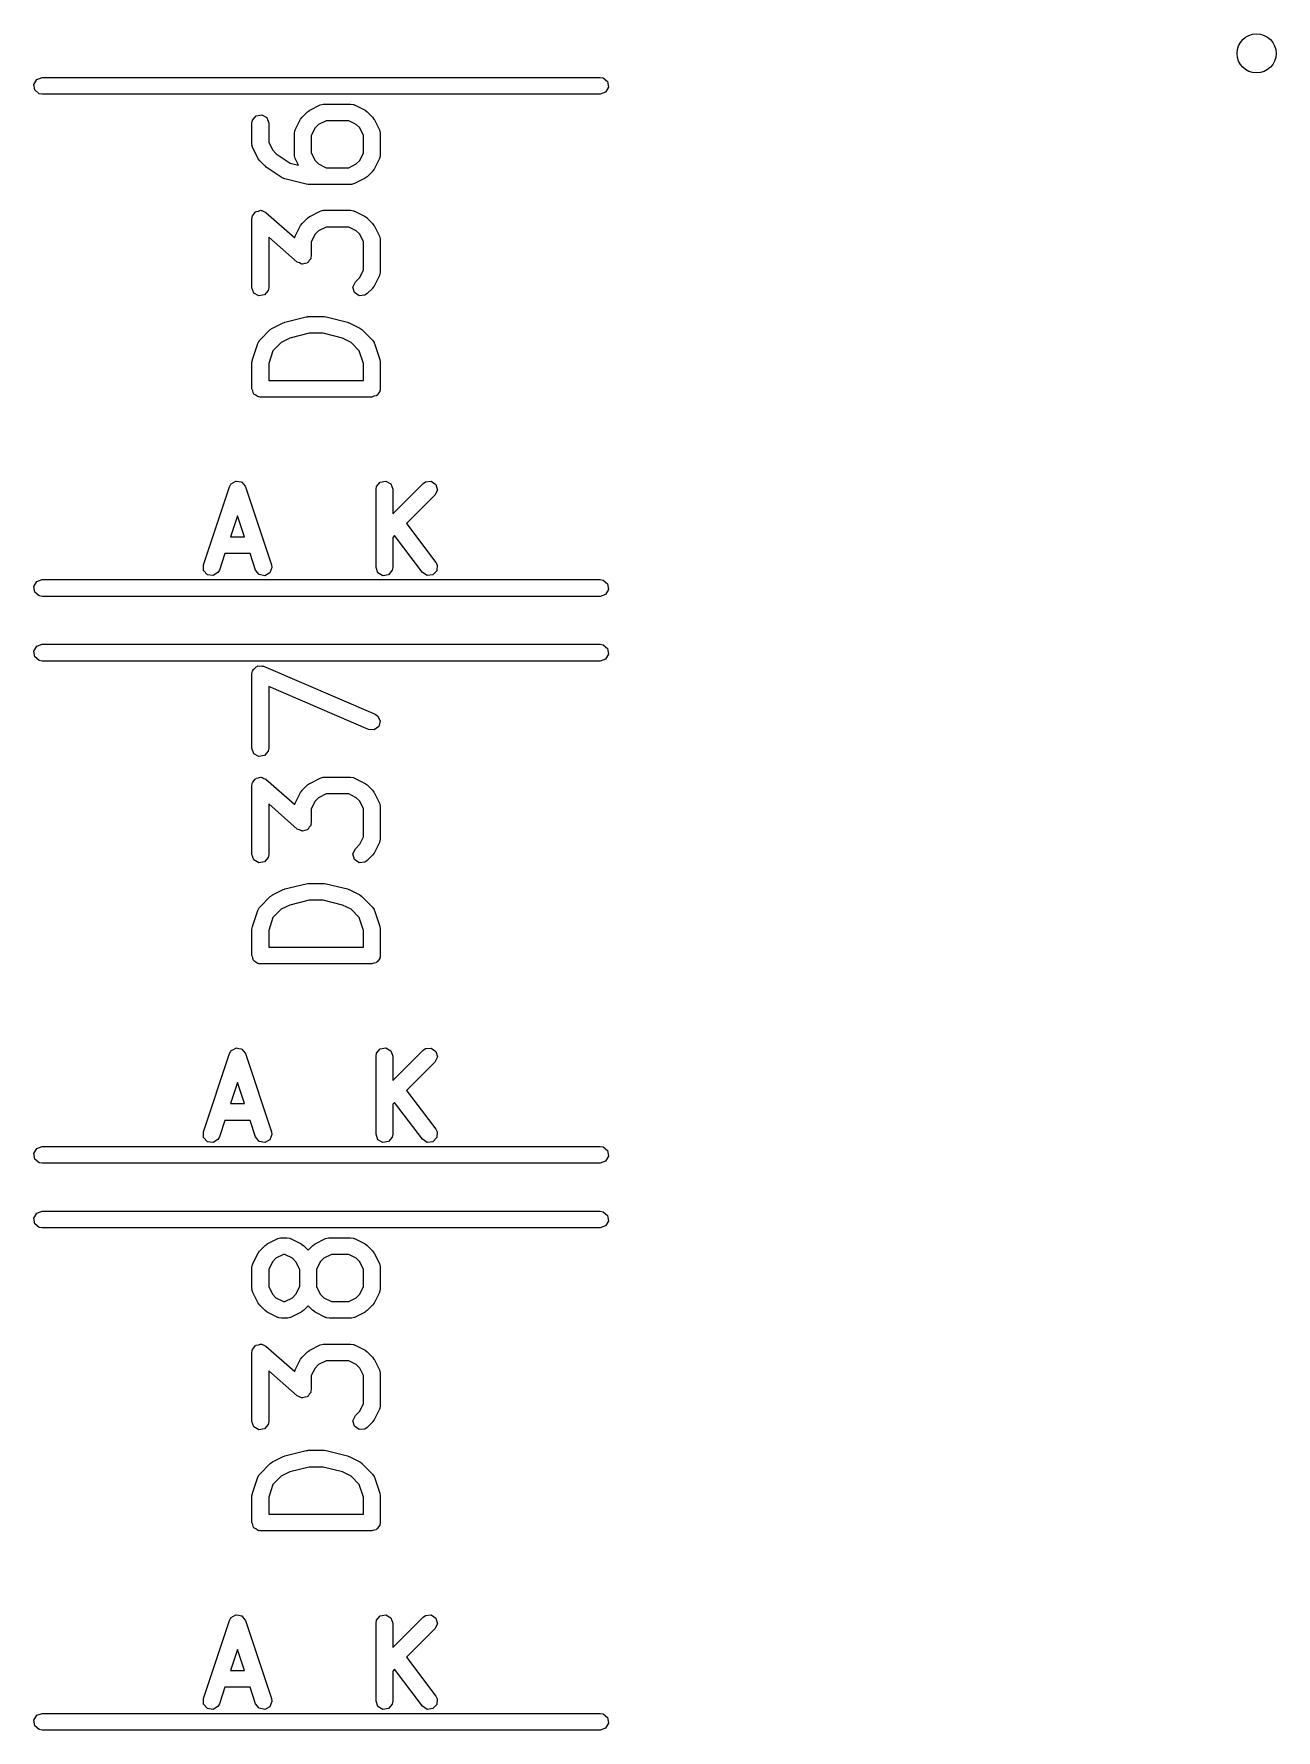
# Model space of a CAD drawing. Extents: x 1.63 to 4.61, y -2.61 to -1.39.
# Drawn here: x 4.169 to 4.607, y -1.992 to -1.393 of the extents above; entities that cross this region are included whole.
import ezdxf

# ---------------------------------------------------------------- set-up
doc = ezdxf.new("R2010")
doc.units = 0
doc.header["$MEASUREMENT"] = 0
doc.layers.add('BLACK', color=7, linetype='CONTINUOUS')

msp = doc.modelspace()

# ---------------------------------------------------------------- linework, layer by layer
at = {"layer": 'BLACK', "linetype": 'CONTINUOUS'}
for p, q in [((4.16867, -1.4109), (4.16968, -1.40916)), ((4.16902, -1.41289), (4.16867, -1.4109)), ((4.16968, -1.40916), (4.17157, -1.40846)), ((4.17157, -1.40846), (4.18142, -1.40846)), ((4.18142, -1.40846), (4.35858, -1.40846)), ((4.35858, -1.40846), (4.36843, -1.40846)), ((4.36843, -1.40846), (4.36944, -1.40864)), ((4.36944, -1.40864), (4.37098, -1.40994)), ((4.37133, -1.41193), (4.37032, -1.41368)), ((4.37098, -1.40994), (4.37133, -1.41193)), ((4.17056, -1.41419), (4.16902, -1.41289)), ((4.17157, -1.41437), (4.17056, -1.41419)), ((4.18142, -1.41437), (4.17157, -1.41437)), ((4.35858, -1.41437), (4.18142, -1.41437)), ((4.26596, -1.42002), (4.26971, -1.41815)), ((4.26971, -1.41815), (4.2707, -1.41786)), ((4.2707, -1.41786), (4.27087, -1.4179)), ((4.27087, -1.4179), (4.27103, -1.41784)), ((4.27103, -1.41784), (4.28041, -1.41784)), ((4.28041, -1.41784), (4.28142, -1.41802)), ((4.28142, -1.41802), (4.28155, -1.41813)), ((4.28155, -1.41813), (4.28173, -1.41815)), ((4.28173, -1.41815), (4.28548, -1.42002)), ((4.36843, -1.41437), (4.35858, -1.41437)), ((4.37032, -1.41368), (4.36843, -1.41437)), ((4.24558, -1.42454), (4.24576, -1.42353)), ((4.24576, -1.42353), (4.24706, -1.42198)), ((4.24706, -1.42198), (4.24905, -1.42163)), ((4.24905, -1.42163), (4.2508, -1.42264)), ((4.2508, -1.42264), (4.25149, -1.42454)), ((4.26089, -1.42697), (4.26277, -1.42322)), ((4.26277, -1.42322), (4.26329, -1.42251)), ((4.26329, -1.42251), (4.26332, -1.42245)), ((4.26332, -1.42245), (4.2652, -1.42058)), ((4.2652, -1.42058), (4.26592, -1.42007)), ((4.26592, -1.42007), (4.26596, -1.42002)), ((4.27173, -1.42374), (4.26903, -1.42509)), ((4.27971, -1.42374), (4.27173, -1.42374)), ((4.28241, -1.42509), (4.27971, -1.42374)), ((4.28548, -1.42002), (4.28619, -1.42055)), ((4.28619, -1.42055), (4.28624, -1.42058)), ((4.28624, -1.42058), (4.28812, -1.42245)), ((4.28812, -1.42245), (4.28863, -1.42318)), ((4.28863, -1.42318), (4.28867, -1.42322)), ((4.28867, -1.42322), (4.29055, -1.42697)), ((4.24558, -1.43204), (4.24558, -1.42454)), ((4.25149, -1.42454), (4.25149, -1.43134)), ((4.26058, -1.42829), (4.26076, -1.42728)), ((4.26058, -1.43579), (4.26058, -1.42829)), ((4.26076, -1.42728), (4.26087, -1.42714)), ((4.26087, -1.42714), (4.26089, -1.42697)), ((4.26784, -1.42629), (4.26649, -1.42899)), ((4.26649, -1.42899), (4.26649, -1.43509)), ((4.26903, -1.42509), (4.26784, -1.42629)), ((4.2836, -1.42629), (4.28241, -1.42509)), ((4.28495, -1.42899), (4.2836, -1.42629)), ((4.28495, -1.43509), (4.28495, -1.42899)), ((4.29055, -1.42697), (4.29084, -1.42795)), ((4.29084, -1.42795), (4.2908, -1.42812)), ((4.2908, -1.42812), (4.29086, -1.42829)), ((4.29086, -1.42829), (4.29086, -1.43579)), ((4.24564, -1.43221), (4.24558, -1.43204)), ((4.2456, -1.43238), (4.24564, -1.43221)), ((4.2459, -1.43336), (4.2456, -1.43238)), ((4.24777, -1.43711), (4.2459, -1.43336)), ((4.25149, -1.43134), (4.25284, -1.43404)), ((4.25284, -1.43404), (4.25417, -1.43537)), ((4.25417, -1.43537), (4.25912, -1.43867)), ((4.26064, -1.43596), (4.26058, -1.43579)), ((4.2606, -1.43613), (4.26064, -1.43596)), ((4.26089, -1.43711), (4.2606, -1.43613)), ((4.26649, -1.43509), (4.26784, -1.43779)), ((4.2836, -1.43779), (4.28495, -1.43509)), ((4.29086, -1.43579), (4.29068, -1.4368)), ((4.24782, -1.43715), (4.24777, -1.43711)), ((4.24832, -1.43788), (4.24782, -1.43715)), ((4.2502, -1.43975), (4.24832, -1.43788)), ((4.25032, -1.43981), (4.2502, -1.43975)), ((4.25065, -1.44012), (4.25032, -1.43981)), ((4.25627, -1.44387), (4.25065, -1.44012)), ((4.25912, -1.43867), (4.26204, -1.4394)), ((4.26204, -1.4394), (4.26089, -1.43711)), ((4.26784, -1.43779), (4.26903, -1.43899)), ((4.26903, -1.43899), (4.27173, -1.44034)), ((4.27173, -1.44034), (4.27971, -1.44034)), ((4.27971, -1.44034), (4.28241, -1.43899)), ((4.28241, -1.43899), (4.2836, -1.43779)), ((4.28812, -1.44163), (4.28624, -1.4435)), ((4.28815, -1.44157), (4.28812, -1.44163)), ((4.28867, -1.44086), (4.28815, -1.44157)), ((4.29055, -1.43711), (4.28867, -1.44086)), ((4.29057, -1.43693), (4.29055, -1.43711)), ((4.29068, -1.4368), (4.29057, -1.43693)), ((4.25629, -1.44387), (4.25627, -1.44387)), ((4.25719, -1.44428), (4.25629, -1.44387)), ((4.26469, -1.44615), (4.25719, -1.44428)), ((4.26483, -1.44614), (4.26469, -1.44615)), ((4.26541, -1.44624), (4.26483, -1.44614)), ((4.28041, -1.44624), (4.26541, -1.44624)), ((4.28057, -1.44618), (4.28041, -1.44624)), ((4.28074, -1.44622), (4.28057, -1.44618)), ((4.28173, -1.44593), (4.28074, -1.44622)), ((4.28548, -1.44405), (4.28173, -1.44593)), ((4.28552, -1.44401), (4.28548, -1.44405)), ((4.28624, -1.4435), (4.28552, -1.44401)), ((4.24558, -1.45829), (4.24566, -1.45785)), ((4.24558, -1.48266), (4.24558, -1.45829)), ((4.24564, -1.45771), (4.2457, -1.45761)), ((4.24566, -1.45785), (4.24564, -1.45771)), ((4.2457, -1.45761), (4.24576, -1.45728)), ((4.24576, -1.45728), (4.24627, -1.45667)), ((4.24627, -1.45667), (4.24669, -1.45599)), ((4.24669, -1.45599), (4.24691, -1.45591)), ((4.24691, -1.45591), (4.24706, -1.45573)), ((4.24706, -1.45573), (4.24784, -1.45559)), ((4.24784, -1.45559), (4.2486, -1.45533)), ((4.2486, -1.45533), (4.24882, -1.45542)), ((4.24882, -1.45542), (4.24905, -1.45538)), ((4.24905, -1.45538), (4.24974, -1.45578)), ((4.24974, -1.45578), (4.25048, -1.45606)), ((4.25048, -1.45606), (4.26072, -1.46502)), ((4.26277, -1.46072), (4.26329, -1.46001)), ((4.26329, -1.46001), (4.26332, -1.45995)), ((4.26332, -1.45995), (4.2652, -1.45807)), ((4.2652, -1.45807), (4.26592, -1.45757)), ((4.26592, -1.45757), (4.26596, -1.45752)), ((4.26596, -1.45752), (4.26971, -1.45565)), ((4.26971, -1.45565), (4.2707, -1.45535)), ((4.2707, -1.45535), (4.27087, -1.45539)), ((4.27087, -1.45539), (4.27103, -1.45533)), ((4.27103, -1.45533), (4.28041, -1.45533)), ((4.28041, -1.45533), (4.28142, -1.45551)), ((4.28142, -1.45551), (4.28155, -1.45563)), ((4.28155, -1.45563), (4.28173, -1.45565)), ((4.28173, -1.45565), (4.28548, -1.45752)), ((4.28548, -1.45752), (4.28619, -1.45805)), ((4.28619, -1.45805), (4.28624, -1.45807)), ((4.28624, -1.45807), (4.28812, -1.45995)), ((4.28812, -1.45995), (4.28863, -1.46067)), ((4.26159, -1.47363), (4.25149, -1.46479)), ((4.25149, -1.46479), (4.25149, -1.48266)), ((4.26072, -1.46502), (4.26076, -1.46478)), ((4.26076, -1.46478), (4.26087, -1.46464)), ((4.26087, -1.46464), (4.26089, -1.46446)), ((4.26089, -1.46446), (4.26277, -1.46072)), ((4.26784, -1.46379), (4.26649, -1.46648)), ((4.26903, -1.46259), (4.26784, -1.46379)), ((4.27173, -1.46124), (4.26903, -1.46259)), ((4.27971, -1.46124), (4.27173, -1.46124)), ((4.28241, -1.46259), (4.27971, -1.46124)), ((4.2836, -1.46379), (4.28241, -1.46259)), ((4.28495, -1.46648), (4.2836, -1.46379)), ((4.28863, -1.46067), (4.28867, -1.46072)), ((4.28867, -1.46072), (4.29055, -1.46446)), ((4.29055, -1.46446), (4.29084, -1.46545)), ((4.29084, -1.46545), (4.2908, -1.46562)), ((4.2908, -1.46562), (4.29086, -1.46579)), ((4.29086, -1.46579), (4.29086, -1.47703)), ((4.26637, -1.47209), (4.26631, -1.47242)), ((4.26643, -1.47198), (4.26637, -1.47209)), ((4.26649, -1.47141), (4.26641, -1.47185)), ((4.26641, -1.47185), (4.26643, -1.47198)), ((4.26649, -1.46648), (4.26649, -1.47141)), ((4.28495, -1.47634), (4.28495, -1.46648)), ((4.26233, -1.47392), (4.26159, -1.47363)), ((4.26302, -1.47432), (4.26233, -1.47392)), ((4.26325, -1.47428), (4.26302, -1.47432)), ((4.26347, -1.47436), (4.26325, -1.47428)), ((4.26423, -1.47411), (4.26347, -1.47436)), ((4.26501, -1.47397), (4.26423, -1.47411)), ((4.26516, -1.47379), (4.26501, -1.47397)), ((4.26539, -1.47371), (4.26516, -1.47379)), ((4.2658, -1.47303), (4.26539, -1.47371)), ((4.26631, -1.47242), (4.2658, -1.47303)), ((4.2836, -1.47903), (4.28495, -1.47634)), ((4.29068, -1.47804), (4.29057, -1.47818)), ((4.29086, -1.47703), (4.29068, -1.47804)), ((4.24627, -1.48456), (4.24558, -1.48266)), ((4.25131, -1.48367), (4.25001, -1.48522)), ((4.25149, -1.48266), (4.25131, -1.48367)), ((4.28122, -1.4824), (4.28207, -1.48057)), ((4.28174, -1.48435), (4.28122, -1.4824)), ((4.28207, -1.48057), (4.2836, -1.47903)), ((4.28812, -1.48287), (4.28624, -1.48475)), ((4.28815, -1.48281), (4.28812, -1.48287)), ((4.28867, -1.4821), (4.28815, -1.48281)), ((4.29055, -1.47835), (4.28867, -1.4821)), ((4.29057, -1.47818), (4.29055, -1.47835)), ((4.24802, -1.48557), (4.24627, -1.48456)), ((4.25001, -1.48522), (4.24802, -1.48557)), ((4.28339, -1.48551), (4.28174, -1.48435)), ((4.2854, -1.48533), (4.28339, -1.48551)), ((4.28624, -1.48475), (4.2854, -1.48533)), ((4.25284, -1.49689), (4.25659, -1.49502)), ((4.25659, -1.49502), (4.25708, -1.49487)), ((4.25708, -1.49487), (4.25719, -1.49479)), ((4.25719, -1.49479), (4.26469, -1.49292)), ((4.26469, -1.49292), (4.26528, -1.49288)), ((4.26528, -1.49288), (4.26541, -1.49283)), ((4.26541, -1.49283), (4.27103, -1.49283)), ((4.27103, -1.49283), (4.27161, -1.49293)), ((4.27161, -1.49293), (4.27175, -1.49292)), ((4.27175, -1.49292), (4.27925, -1.49479)), ((4.27925, -1.49479), (4.27971, -1.495)), ((4.27971, -1.495), (4.27985, -1.49502)), ((4.27985, -1.49502), (4.2836, -1.49689)), ((4.24761, -1.50235), (4.2481, -1.50145)), ((4.2481, -1.50145), (4.24825, -1.50135)), ((4.24825, -1.50135), (4.24832, -1.50119)), ((4.24832, -1.50119), (4.25207, -1.49744)), ((4.25207, -1.49744), (4.2528, -1.49694)), ((4.2528, -1.49694), (4.25284, -1.49689)), ((4.25591, -1.50196), (4.25299, -1.50488)), ((4.25894, -1.50044), (4.25591, -1.50196)), ((4.26577, -1.49873), (4.25894, -1.50044)), ((4.27067, -1.49873), (4.26577, -1.49873)), ((4.2775, -1.50044), (4.27067, -1.49873)), ((4.28053, -1.50196), (4.2775, -1.50044)), ((4.28345, -1.50488), (4.28053, -1.50196)), ((4.2836, -1.49689), (4.28431, -1.49742)), ((4.28431, -1.49742), (4.28437, -1.49744)), ((4.28437, -1.49744), (4.28812, -1.50119)), ((4.28812, -1.50119), (4.28871, -1.50203)), ((4.28871, -1.50203), (4.28872, -1.50221)), ((4.24573, -1.50797), (4.24761, -1.50235)), ((4.24574, -1.50804), (4.24573, -1.50797)), ((4.25299, -1.50488), (4.25149, -1.50938)), ((4.28495, -1.50938), (4.28345, -1.50488)), ((4.28872, -1.50221), (4.28883, -1.50235)), ((4.28883, -1.50235), (4.29071, -1.50797)), ((4.29071, -1.50797), (4.29084, -1.50884)), ((4.24558, -1.50891), (4.24574, -1.50804)), ((4.24558, -1.51828), (4.24558, -1.50891)), ((4.25149, -1.50938), (4.25149, -1.51533)), ((4.28495, -1.51533), (4.28495, -1.50938)), ((4.29084, -1.50884), (4.29086, -1.50891)), ((4.29086, -1.50891), (4.29086, -1.51828)), ((4.24585, -1.519), (4.24558, -1.51828)), ((4.24598, -1.51976), (4.24585, -1.519)), ((4.24618, -1.51993), (4.24598, -1.51976)), ((4.24627, -1.52018), (4.24618, -1.51993)), ((4.25149, -1.51533), (4.28495, -1.51533)), ((4.29019, -1.51988), (4.2898, -1.52054)), ((4.29068, -1.51929), (4.29019, -1.51988)), ((4.29075, -1.51891), (4.29068, -1.51929)), ((4.29081, -1.51879), (4.29075, -1.51891)), ((4.29086, -1.51828), (4.29079, -1.51866)), ((4.29079, -1.51866), (4.29081, -1.51879)), ((4.24694, -1.52056), (4.24627, -1.52018)), ((4.24753, -1.52105), (4.24694, -1.52056)), ((4.24791, -1.52112), (4.24753, -1.52105)), ((4.24802, -1.52119), (4.24791, -1.52112)), ((4.24815, -1.52116), (4.24802, -1.52119)), ((4.24854, -1.52123), (4.24815, -1.52116)), ((4.28791, -1.52123), (4.24854, -1.52123)), ((4.28863, -1.52097), (4.28791, -1.52123)), ((4.28938, -1.52084), (4.28863, -1.52097)), ((4.28955, -1.52063), (4.28938, -1.52084)), ((4.2898, -1.52054), (4.28955, -1.52063)), ((4.22848, -1.58041), (4.23767, -1.55285)), ((4.23767, -1.55285), (4.23816, -1.55195)), ((4.23816, -1.55195), (4.23823, -1.5519)), ((4.23823, -1.5519), (4.23826, -1.55182)), ((4.23826, -1.55182), (4.23908, -1.55138)), ((4.23908, -1.55138), (4.23988, -1.55089)), ((4.23988, -1.55089), (4.23996, -1.5509)), ((4.23996, -1.5509), (4.24004, -1.55086)), ((4.24004, -1.55086), (4.24095, -1.55105)), ((4.24095, -1.55105), (4.24188, -1.55118)), ((4.24188, -1.55118), (4.24193, -1.55125)), ((4.24193, -1.55125), (4.24202, -1.55126)), ((4.24202, -1.55126), (4.2426, -1.552)), ((4.2426, -1.552), (4.24322, -1.5527)), ((4.24322, -1.5527), (4.24322, -1.55278)), ((4.24322, -1.55278), (4.24327, -1.55285)), ((4.24327, -1.55285), (4.25246, -1.58041)), ((4.28936, -1.55378), (4.28953, -1.55277)), ((4.28936, -1.58134), (4.28936, -1.55378)), ((4.28953, -1.55277), (4.29083, -1.55122)), ((4.29083, -1.55122), (4.29282, -1.55087)), ((4.29282, -1.55087), (4.29457, -1.55188)), ((4.29457, -1.55188), (4.29526, -1.55378)), ((4.29526, -1.5624), (4.30597, -1.55169)), ((4.29526, -1.55378), (4.29526, -1.5624)), ((4.31015, -1.55587), (4.30015, -1.56587)), ((4.30597, -1.55169), (4.30681, -1.5511)), ((4.30681, -1.5511), (4.30882, -1.55093)), ((4.30882, -1.55093), (4.31048, -1.55209)), ((4.311, -1.55404), (4.31015, -1.55587)), ((4.31048, -1.55209), (4.311, -1.55404)), ((4.24047, -1.56312), (4.23801, -1.57051)), ((4.24294, -1.57051), (4.24047, -1.56312)), ((4.30015, -1.56587), (4.31042, -1.57957)), ((4.23801, -1.57051), (4.24294, -1.57051)), ((4.29593, -1.57009), (4.29526, -1.57075)), ((4.29526, -1.57075), (4.29526, -1.58134)), ((4.3057, -1.58311), (4.29593, -1.57009)), ((4.23604, -1.57642), (4.23409, -1.58227)), ((4.24491, -1.57642), (4.23604, -1.57642)), ((4.24686, -1.58227), (4.24491, -1.57642)), ((4.31042, -1.57957), (4.31088, -1.58048)), ((4.16968, -1.58632), (4.17157, -1.58563)), ((4.17157, -1.58563), (4.36843, -1.58563)), ((4.22854, -1.58243), (4.22848, -1.58041)), ((4.22988, -1.58394), (4.22854, -1.58243)), ((4.23188, -1.58423), (4.22988, -1.58394)), ((4.2336, -1.58318), (4.23188, -1.58423)), ((4.23409, -1.58227), (4.2336, -1.58318)), ((4.24811, -1.58386), (4.24686, -1.58227)), ((4.25009, -1.58426), (4.24811, -1.58386)), ((4.25187, -1.5833), (4.25009, -1.58426)), ((4.25261, -1.58142), (4.25187, -1.5833)), ((4.25246, -1.58041), (4.25261, -1.58142)), ((4.29005, -1.58324), (4.28936, -1.58134)), ((4.2918, -1.58425), (4.29005, -1.58324)), ((4.29379, -1.5839), (4.2918, -1.58425)), ((4.29508, -1.58235), (4.29379, -1.5839)), ((4.29526, -1.58134), (4.29508, -1.58235)), ((4.30739, -1.58422), (4.3057, -1.58311)), ((4.30939, -1.58397), (4.30739, -1.58422)), ((4.31077, -1.5825), (4.30939, -1.58397)), ((4.31088, -1.58048), (4.31077, -1.5825)), ((4.36843, -1.58563), (4.36944, -1.58581)), ((4.36944, -1.58581), (4.37098, -1.58711)), ((4.16867, -1.58807), (4.16968, -1.58632)), ((4.16902, -1.59006), (4.16867, -1.58807)), ((4.17056, -1.59136), (4.16902, -1.59006)), ((4.17157, -1.59154), (4.17056, -1.59136)), ((4.36843, -1.59154), (4.17157, -1.59154)), ((4.37032, -1.59084), (4.36843, -1.59154)), ((4.37133, -1.5891), (4.37032, -1.59084)), ((4.37098, -1.58711), (4.37133, -1.5891)), ((4.16867, -1.6109), (4.16968, -1.60916)), ((4.16968, -1.60916), (4.17157, -1.60846)), ((4.17157, -1.60846), (4.18142, -1.60846)), ((4.18142, -1.60846), (4.35858, -1.60846)), ((4.35858, -1.60846), (4.36843, -1.60846)), ((4.36843, -1.60846), (4.36944, -1.60864)), ((4.36944, -1.60864), (4.37098, -1.60994)), ((4.16902, -1.61289), (4.16867, -1.6109)), ((4.17056, -1.61419), (4.16902, -1.61289)), ((4.17157, -1.61437), (4.17056, -1.61419)), ((4.18142, -1.61437), (4.17157, -1.61437)), ((4.35858, -1.61437), (4.18142, -1.61437)), ((4.36843, -1.61437), (4.35858, -1.61437)), ((4.37032, -1.61368), (4.36843, -1.61437)), ((4.37133, -1.61193), (4.37032, -1.61368)), ((4.37098, -1.60994), (4.37133, -1.61193)), ((4.24558, -1.61892), (4.24576, -1.61791)), ((4.24558, -1.64516), (4.24558, -1.61892)), ((4.24576, -1.61791), (4.24599, -1.61764)), ((4.24599, -1.61764), (4.24607, -1.6173)), ((4.24607, -1.6173), (4.24662, -1.61689)), ((4.24662, -1.61689), (4.24706, -1.61636)), ((4.24706, -1.61636), (4.2474, -1.6163)), ((4.2474, -1.6163), (4.24768, -1.61609)), ((4.24768, -1.61609), (4.24837, -1.61613)), ((4.24837, -1.61613), (4.24905, -1.61601)), ((4.24905, -1.61601), (4.24935, -1.61618)), ((4.24935, -1.61618), (4.2497, -1.6162)), ((4.2497, -1.6162), (4.28907, -1.63308)), ((4.28674, -1.6385), (4.25149, -1.62339)), ((4.25149, -1.62339), (4.25149, -1.64516)), ((4.28907, -1.63308), (4.28993, -1.63364)), ((4.28993, -1.63364), (4.29084, -1.63544)), ((4.28876, -1.63862), (4.28674, -1.6385)), ((4.29038, -1.63741), (4.28876, -1.63862)), ((4.29084, -1.63544), (4.29038, -1.63741)), ((4.24627, -1.64706), (4.24558, -1.64516)), ((4.25149, -1.64516), (4.25131, -1.64617)), ((4.24802, -1.64807), (4.24627, -1.64706)), ((4.25001, -1.64772), (4.24802, -1.64807)), ((4.25131, -1.64617), (4.25001, -1.64772)), ((4.24564, -1.65771), (4.2457, -1.65761)), ((4.2457, -1.65761), (4.24576, -1.65728)), ((4.24576, -1.65728), (4.24627, -1.65667)), ((4.24627, -1.65667), (4.24669, -1.65599)), ((4.24669, -1.65599), (4.24691, -1.65591)), ((4.24691, -1.65591), (4.24706, -1.65573)), ((4.24706, -1.65573), (4.24784, -1.65559)), ((4.24784, -1.65559), (4.2486, -1.65533)), ((4.2486, -1.65533), (4.24882, -1.65542)), ((4.24882, -1.65542), (4.24905, -1.65538)), ((4.24905, -1.65538), (4.24974, -1.65578)), ((4.24974, -1.65578), (4.25048, -1.65606)), ((4.25048, -1.65606), (4.26072, -1.66502)), ((4.2652, -1.65807), (4.26592, -1.65757)), ((4.26592, -1.65757), (4.26596, -1.65752)), ((4.26596, -1.65752), (4.26971, -1.65565)), ((4.26971, -1.65565), (4.2707, -1.65535)), ((4.2707, -1.65535), (4.27087, -1.65539)), ((4.27087, -1.65539), (4.27103, -1.65533)), ((4.27103, -1.65533), (4.28041, -1.65533)), ((4.28041, -1.65533), (4.28142, -1.65551)), ((4.28142, -1.65551), (4.28155, -1.65563)), ((4.28155, -1.65563), (4.28173, -1.65565)), ((4.28173, -1.65565), (4.28548, -1.65752)), ((4.28548, -1.65752), (4.28619, -1.65805)), ((4.24558, -1.65829), (4.24566, -1.65785)), ((4.24558, -1.68266), (4.24558, -1.65829)), ((4.24566, -1.65785), (4.24564, -1.65771)), ((4.26089, -1.66446), (4.26277, -1.66072)), ((4.26277, -1.66072), (4.26329, -1.66001)), ((4.26329, -1.66001), (4.26332, -1.65995)), ((4.26332, -1.65995), (4.2652, -1.65807)), ((4.26903, -1.66259), (4.26784, -1.66379)), ((4.27173, -1.66124), (4.26903, -1.66259)), ((4.27971, -1.66124), (4.27173, -1.66124)), ((4.28241, -1.66259), (4.27971, -1.66124)), ((4.2836, -1.66379), (4.28241, -1.66259)), ((4.28619, -1.65805), (4.28624, -1.65807)), ((4.28624, -1.65807), (4.28812, -1.65995)), ((4.28812, -1.65995), (4.28863, -1.66067)), ((4.28863, -1.66067), (4.28867, -1.66072)), ((4.28867, -1.66072), (4.29055, -1.66446)), ((4.26159, -1.67363), (4.25149, -1.66479)), ((4.25149, -1.66479), (4.25149, -1.68266)), ((4.26072, -1.66502), (4.26076, -1.66478)), ((4.26076, -1.66478), (4.26087, -1.66464)), ((4.26087, -1.66464), (4.26089, -1.66446)), ((4.26784, -1.66379), (4.26649, -1.66648)), ((4.26649, -1.66648), (4.26649, -1.67141)), ((4.28495, -1.66648), (4.2836, -1.66379)), ((4.28495, -1.67634), (4.28495, -1.66648)), ((4.29055, -1.66446), (4.29084, -1.66545)), ((4.29084, -1.66545), (4.2908, -1.66562)), ((4.2908, -1.66562), (4.29086, -1.66579)), ((4.29086, -1.66579), (4.29086, -1.67703)), ((4.26233, -1.67392), (4.26159, -1.67363)), ((4.26302, -1.67432), (4.26233, -1.67392)), ((4.26325, -1.67428), (4.26302, -1.67432)), ((4.26347, -1.67436), (4.26325, -1.67428)), ((4.26423, -1.67411), (4.26347, -1.67436)), ((4.26501, -1.67397), (4.26423, -1.67411)), ((4.26516, -1.67379), (4.26501, -1.67397)), ((4.26539, -1.67371), (4.26516, -1.67379)), ((4.2658, -1.67303), (4.26539, -1.67371)), ((4.26631, -1.67242), (4.2658, -1.67303)), ((4.26637, -1.67209), (4.26631, -1.67242)), ((4.26643, -1.67198), (4.26637, -1.67209)), ((4.26649, -1.67141), (4.26641, -1.67185)), ((4.26641, -1.67185), (4.26643, -1.67198)), ((4.28122, -1.6824), (4.28207, -1.68057)), ((4.28207, -1.68057), (4.2836, -1.67903)), ((4.2836, -1.67903), (4.28495, -1.67634)), ((4.29055, -1.67835), (4.28867, -1.6821)), ((4.29057, -1.67818), (4.29055, -1.67835)), ((4.29068, -1.67804), (4.29057, -1.67818)), ((4.29086, -1.67703), (4.29068, -1.67804)), ((4.24627, -1.68456), (4.24558, -1.68266)), ((4.24802, -1.68557), (4.24627, -1.68456)), ((4.25001, -1.68522), (4.24802, -1.68557)), ((4.25131, -1.68367), (4.25001, -1.68522)), ((4.25149, -1.68266), (4.25131, -1.68367)), ((4.28174, -1.68435), (4.28122, -1.6824)), ((4.28339, -1.68551), (4.28174, -1.68435)), ((4.2854, -1.68533), (4.28339, -1.68551)), ((4.28624, -1.68475), (4.2854, -1.68533)), ((4.28812, -1.68287), (4.28624, -1.68475)), ((4.28815, -1.68281), (4.28812, -1.68287)), ((4.28867, -1.6821), (4.28815, -1.68281)), ((4.25719, -1.69479), (4.26469, -1.69292)), ((4.26469, -1.69292), (4.26528, -1.69288)), ((4.26528, -1.69288), (4.26541, -1.69283)), ((4.26541, -1.69283), (4.27103, -1.69283)), ((4.27103, -1.69283), (4.27161, -1.69293)), ((4.27161, -1.69293), (4.27175, -1.69292)), ((4.27175, -1.69292), (4.27925, -1.69479)), ((4.24832, -1.70119), (4.25207, -1.69744)), ((4.25207, -1.69744), (4.2528, -1.69694)), ((4.2528, -1.69694), (4.25284, -1.69689)), ((4.25284, -1.69689), (4.25659, -1.69502)), ((4.25659, -1.69502), (4.25708, -1.69487)), ((4.25708, -1.69487), (4.25719, -1.69479)), ((4.26577, -1.69873), (4.25894, -1.70044)), ((4.27067, -1.69873), (4.26577, -1.69873)), ((4.2775, -1.70044), (4.27067, -1.69873)), ((4.27925, -1.69479), (4.27971, -1.695)), ((4.27971, -1.695), (4.27985, -1.69502)), ((4.27985, -1.69502), (4.2836, -1.69689)), ((4.2836, -1.69689), (4.28431, -1.69742)), ((4.28431, -1.69742), (4.28437, -1.69744)), ((4.28437, -1.69744), (4.28812, -1.70119)), ((4.24573, -1.70797), (4.24761, -1.70235)), ((4.24761, -1.70235), (4.2481, -1.70145)), ((4.2481, -1.70145), (4.24825, -1.70135)), ((4.24825, -1.70135), (4.24832, -1.70119)), ((4.25299, -1.70488), (4.25149, -1.70938)), ((4.25591, -1.70196), (4.25299, -1.70488)), ((4.25894, -1.70044), (4.25591, -1.70196)), ((4.28053, -1.70196), (4.2775, -1.70044)), ((4.28345, -1.70488), (4.28053, -1.70196)), ((4.28495, -1.70938), (4.28345, -1.70488)), ((4.28812, -1.70119), (4.28871, -1.70203)), ((4.28871, -1.70203), (4.28872, -1.70221)), ((4.28872, -1.70221), (4.28883, -1.70235)), ((4.28883, -1.70235), (4.29071, -1.70797)), ((4.24558, -1.70891), (4.24574, -1.70804)), ((4.24558, -1.71828), (4.24558, -1.70891)), ((4.24574, -1.70804), (4.24573, -1.70797)), ((4.25149, -1.70938), (4.25149, -1.71533)), ((4.28495, -1.71533), (4.28495, -1.70938)), ((4.29071, -1.70797), (4.29084, -1.70884)), ((4.29084, -1.70884), (4.29086, -1.70891)), ((4.29086, -1.70891), (4.29086, -1.71828)), ((4.25149, -1.71533), (4.28495, -1.71533)), ((4.24585, -1.719), (4.24558, -1.71828)), ((4.24598, -1.71976), (4.24585, -1.719)), ((4.24618, -1.71993), (4.24598, -1.71976)), ((4.24627, -1.72018), (4.24618, -1.71993)), ((4.24694, -1.72056), (4.24627, -1.72018)), ((4.24753, -1.72105), (4.24694, -1.72056)), ((4.24791, -1.72112), (4.24753, -1.72105)), ((4.24802, -1.72119), (4.24791, -1.72112)), ((4.24815, -1.72116), (4.24802, -1.72119)), ((4.24854, -1.72123), (4.24815, -1.72116)), ((4.28791, -1.72123), (4.24854, -1.72123)), ((4.28863, -1.72097), (4.28791, -1.72123)), ((4.28938, -1.72084), (4.28863, -1.72097)), ((4.28955, -1.72063), (4.28938, -1.72084)), ((4.2898, -1.72054), (4.28955, -1.72063)), ((4.29019, -1.71988), (4.2898, -1.72054)), ((4.29068, -1.71929), (4.29019, -1.71988)), ((4.29075, -1.71891), (4.29068, -1.71929)), ((4.29081, -1.71879), (4.29075, -1.71891)), ((4.29086, -1.71828), (4.29079, -1.71866)), ((4.29079, -1.71866), (4.29081, -1.71879)), ((4.22848, -1.78041), (4.23767, -1.75285)), ((4.23767, -1.75285), (4.23816, -1.75195)), ((4.23816, -1.75195), (4.23823, -1.7519)), ((4.23823, -1.7519), (4.23826, -1.75182)), ((4.23826, -1.75182), (4.23908, -1.75138)), ((4.23908, -1.75138), (4.23988, -1.75089)), ((4.23988, -1.75089), (4.23996, -1.7509)), ((4.23996, -1.7509), (4.24004, -1.75086)), ((4.24004, -1.75086), (4.24095, -1.75105)), ((4.24095, -1.75105), (4.24188, -1.75118)), ((4.24188, -1.75118), (4.24193, -1.75125)), ((4.24193, -1.75125), (4.24202, -1.75126)), ((4.24202, -1.75126), (4.2426, -1.752)), ((4.2426, -1.752), (4.24322, -1.7527)), ((4.24322, -1.7527), (4.24322, -1.75278)), ((4.24322, -1.75278), (4.24327, -1.75285)), ((4.24327, -1.75285), (4.25246, -1.78041)), ((4.28936, -1.75378), (4.28953, -1.75277)), ((4.28953, -1.75277), (4.29083, -1.75122)), ((4.29083, -1.75122), (4.29282, -1.75087)), ((4.29282, -1.75087), (4.29457, -1.75188)), ((4.29457, -1.75188), (4.29526, -1.75378)), ((4.29526, -1.7624), (4.30597, -1.75169)), ((4.30597, -1.75169), (4.30681, -1.7511)), ((4.30681, -1.7511), (4.30882, -1.75093)), ((4.30882, -1.75093), (4.31048, -1.75209)), ((4.31048, -1.75209), (4.311, -1.75404)), ((4.28936, -1.78134), (4.28936, -1.75378)), ((4.29526, -1.75378), (4.29526, -1.7624)), ((4.31015, -1.75587), (4.30015, -1.76587)), ((4.311, -1.75404), (4.31015, -1.75587)), ((4.24047, -1.76312), (4.23801, -1.77051)), ((4.24294, -1.77051), (4.24047, -1.76312)), ((4.23801, -1.77051), (4.24294, -1.77051)), ((4.29593, -1.77009), (4.29526, -1.77075)), ((4.29526, -1.77075), (4.29526, -1.78134)), ((4.3057, -1.78311), (4.29593, -1.77009)), ((4.30015, -1.76587), (4.31042, -1.77957)), ((4.23604, -1.77642), (4.23409, -1.78227)), ((4.24491, -1.77642), (4.23604, -1.77642)), ((4.24686, -1.78227), (4.24491, -1.77642)), ((4.22854, -1.78243), (4.22848, -1.78041)), ((4.22988, -1.78394), (4.22854, -1.78243)), ((4.2336, -1.78318), (4.23188, -1.78423)), ((4.23409, -1.78227), (4.2336, -1.78318)), ((4.24811, -1.78386), (4.24686, -1.78227)), ((4.25187, -1.7833), (4.25009, -1.78426)), ((4.25261, -1.78142), (4.25187, -1.7833)), ((4.25246, -1.78041), (4.25261, -1.78142)), ((4.29005, -1.78324), (4.28936, -1.78134)), ((4.2918, -1.78425), (4.29005, -1.78324)), ((4.29508, -1.78235), (4.29379, -1.7839)), ((4.29526, -1.78134), (4.29508, -1.78235)), ((4.30739, -1.78422), (4.3057, -1.78311)), ((4.31077, -1.7825), (4.30939, -1.78397)), ((4.31042, -1.77957), (4.31088, -1.78048)), ((4.31088, -1.78048), (4.31077, -1.7825)), ((4.16867, -1.78807), (4.16968, -1.78632)), ((4.16902, -1.79006), (4.16867, -1.78807)), ((4.16968, -1.78632), (4.17157, -1.78563)), ((4.17157, -1.78563), (4.36843, -1.78563)), ((4.23188, -1.78423), (4.22988, -1.78394)), ((4.25009, -1.78426), (4.24811, -1.78386)), ((4.29379, -1.7839), (4.2918, -1.78425)), ((4.30939, -1.78397), (4.30739, -1.78422)), ((4.36843, -1.78563), (4.36944, -1.78581)), ((4.36944, -1.78581), (4.37098, -1.78711)), ((4.37133, -1.7891), (4.37032, -1.79084)), ((4.37098, -1.78711), (4.37133, -1.7891)), ((4.17056, -1.79136), (4.16902, -1.79006)), ((4.17157, -1.79154), (4.17056, -1.79136)), ((4.36843, -1.79154), (4.17157, -1.79154)), ((4.37032, -1.79084), (4.36843, -1.79154)), ((4.16867, -1.8109), (4.16968, -1.80916)), ((4.16902, -1.81289), (4.16867, -1.8109)), ((4.17056, -1.81419), (4.16902, -1.81289)), ((4.16968, -1.80916), (4.17157, -1.80846)), ((4.17157, -1.80846), (4.18142, -1.80846)), ((4.18142, -1.80846), (4.35858, -1.80846)), ((4.35858, -1.80846), (4.36843, -1.80846)), ((4.36843, -1.80846), (4.36944, -1.80864)), ((4.36944, -1.80864), (4.37098, -1.80994)), ((4.37133, -1.81193), (4.37032, -1.81368)), ((4.37098, -1.80994), (4.37133, -1.81193)), ((4.17157, -1.81437), (4.17056, -1.81419)), ((4.18142, -1.81437), (4.17157, -1.81437)), ((4.35858, -1.81437), (4.18142, -1.81437)), ((4.25097, -1.82002), (4.25471, -1.81815)), ((4.25471, -1.81815), (4.2557, -1.81786)), ((4.2557, -1.81786), (4.25587, -1.8179)), ((4.25587, -1.8179), (4.25604, -1.81784)), ((4.25604, -1.81784), (4.25791, -1.81784)), ((4.25791, -1.81784), (4.25892, -1.81802)), ((4.25892, -1.81802), (4.25906, -1.81813)), ((4.25906, -1.81813), (4.25923, -1.81815)), ((4.25923, -1.81815), (4.26298, -1.82002)), ((4.26784, -1.82002), (4.27159, -1.81815)), ((4.27159, -1.81815), (4.27257, -1.81786)), ((4.27257, -1.81786), (4.27274, -1.8179)), ((4.27274, -1.8179), (4.27291, -1.81784)), ((4.27291, -1.81784), (4.28041, -1.81784)), ((4.28041, -1.81784), (4.28142, -1.81802)), ((4.28142, -1.81802), (4.28155, -1.81813)), ((4.28155, -1.81813), (4.28173, -1.81815)), ((4.28173, -1.81815), (4.28548, -1.82002)), ((4.36843, -1.81437), (4.35858, -1.81437)), ((4.37032, -1.81368), (4.36843, -1.81437)), ((4.2459, -1.82697), (4.24777, -1.82322)), ((4.24777, -1.82322), (4.2483, -1.82251)), ((4.2483, -1.82251), (4.24832, -1.82245)), ((4.24832, -1.82245), (4.2502, -1.82058)), ((4.2502, -1.82058), (4.25092, -1.82007)), ((4.25092, -1.82007), (4.25097, -1.82002)), ((4.25403, -1.82509), (4.25284, -1.82629)), ((4.25673, -1.82374), (4.25403, -1.82509)), ((4.25721, -1.82374), (4.25673, -1.82374)), ((4.25991, -1.82509), (4.25721, -1.82374)), ((4.26111, -1.82629), (4.25991, -1.82509)), ((4.26298, -1.82002), (4.26369, -1.82055)), ((4.26369, -1.82055), (4.26375, -1.82058)), ((4.26375, -1.82058), (4.26541, -1.82224)), ((4.26541, -1.82224), (4.26707, -1.82058)), ((4.26707, -1.82058), (4.26779, -1.82007)), ((4.26779, -1.82007), (4.26784, -1.82002)), ((4.27091, -1.82509), (4.26971, -1.82629)), ((4.27361, -1.82374), (4.27091, -1.82509)), ((4.27971, -1.82374), (4.27361, -1.82374)), ((4.28241, -1.82509), (4.27971, -1.82374)), ((4.2836, -1.82629), (4.28241, -1.82509)), ((4.28548, -1.82002), (4.28619, -1.82055)), ((4.28619, -1.82055), (4.28624, -1.82058)), ((4.28624, -1.82058), (4.28812, -1.82245)), ((4.28812, -1.82245), (4.28863, -1.82318)), ((4.28863, -1.82318), (4.28867, -1.82322)), ((4.28867, -1.82322), (4.29055, -1.82697)), ((4.24558, -1.82829), (4.24576, -1.82728)), ((4.24558, -1.83579), (4.24558, -1.82829)), ((4.24576, -1.82728), (4.24587, -1.82715)), ((4.24587, -1.82715), (4.2459, -1.82697)), ((4.25284, -1.82629), (4.25149, -1.82899)), ((4.25149, -1.82899), (4.25149, -1.83509)), ((4.26246, -1.82899), (4.26111, -1.82629)), ((4.26246, -1.83509), (4.26246, -1.82899)), ((4.26971, -1.82629), (4.26836, -1.82899)), ((4.26836, -1.82899), (4.26836, -1.83509)), ((4.28495, -1.82899), (4.2836, -1.82629)), ((4.28495, -1.83509), (4.28495, -1.82899)), ((4.29055, -1.82697), (4.29084, -1.82795)), ((4.29084, -1.82795), (4.2908, -1.82812)), ((4.2908, -1.82812), (4.29086, -1.82829)), ((4.29086, -1.82829), (4.29086, -1.83579)), ((4.24564, -1.83596), (4.24558, -1.83579)), ((4.2456, -1.83613), (4.24564, -1.83596)), ((4.2459, -1.83711), (4.2456, -1.83613)), ((4.24777, -1.84086), (4.2459, -1.83711)), ((4.25149, -1.83509), (4.25284, -1.83779)), ((4.26111, -1.83779), (4.26246, -1.83509)), ((4.26836, -1.83509), (4.26971, -1.83779)), ((4.2836, -1.83779), (4.28495, -1.83509)), ((4.29055, -1.83711), (4.28867, -1.84086)), ((4.29057, -1.83693), (4.29055, -1.83711)), ((4.29068, -1.8368), (4.29057, -1.83693)), ((4.29086, -1.83579), (4.29068, -1.8368)), ((4.24782, -1.8409), (4.24777, -1.84086)), ((4.24832, -1.84163), (4.24782, -1.8409)), ((4.2502, -1.8435), (4.24832, -1.84163)), ((4.25284, -1.83779), (4.25403, -1.83899)), ((4.25403, -1.83899), (4.25673, -1.84034)), ((4.25673, -1.84034), (4.25721, -1.84034)), ((4.25721, -1.84034), (4.25991, -1.83899)), ((4.25991, -1.83899), (4.26111, -1.83779)), ((4.26541, -1.84184), (4.26375, -1.8435)), ((4.26707, -1.8435), (4.26541, -1.84184)), ((4.26971, -1.83779), (4.27091, -1.83899)), ((4.27091, -1.83899), (4.27361, -1.84034)), ((4.27361, -1.84034), (4.27971, -1.84034)), ((4.27971, -1.84034), (4.28241, -1.83899)), ((4.28241, -1.83899), (4.2836, -1.83779)), ((4.28812, -1.84163), (4.28624, -1.8435)), ((4.28815, -1.84157), (4.28812, -1.84163)), ((4.28867, -1.84086), (4.28815, -1.84157)), ((4.25026, -1.84353), (4.2502, -1.8435)), ((4.25097, -1.84405), (4.25026, -1.84353)), ((4.25471, -1.84593), (4.25097, -1.84405)), ((4.25489, -1.84595), (4.25471, -1.84593)), ((4.25503, -1.84606), (4.25489, -1.84595)), ((4.25604, -1.84624), (4.25503, -1.84606)), ((4.25791, -1.84624), (4.25604, -1.84624)), ((4.25808, -1.84618), (4.25791, -1.84624)), ((4.25825, -1.84622), (4.25808, -1.84618)), ((4.25923, -1.84593), (4.25825, -1.84622)), ((4.26298, -1.84405), (4.25923, -1.84593)), ((4.26302, -1.84401), (4.26298, -1.84405)), ((4.26375, -1.8435), (4.26302, -1.84401)), ((4.26713, -1.84353), (4.26707, -1.8435)), ((4.26784, -1.84405), (4.26713, -1.84353)), ((4.27159, -1.84593), (4.26784, -1.84405)), ((4.27176, -1.84595), (4.27159, -1.84593)), ((4.2719, -1.84606), (4.27176, -1.84595)), ((4.27291, -1.84624), (4.2719, -1.84606)), ((4.28041, -1.84624), (4.27291, -1.84624)), ((4.28057, -1.84618), (4.28041, -1.84624)), ((4.28074, -1.84622), (4.28057, -1.84618)), ((4.28173, -1.84593), (4.28074, -1.84622)), ((4.28548, -1.84405), (4.28173, -1.84593)), ((4.28552, -1.84401), (4.28548, -1.84405)), ((4.28624, -1.8435), (4.28552, -1.84401)), ((4.24558, -1.85829), (4.24566, -1.85785)), ((4.24558, -1.88266), (4.24558, -1.85829)), ((4.24564, -1.85771), (4.2457, -1.85761)), ((4.24566, -1.85785), (4.24564, -1.85771)), ((4.2457, -1.85761), (4.24576, -1.85728)), ((4.24576, -1.85728), (4.24627, -1.85667)), ((4.24627, -1.85667), (4.24669, -1.85599)), ((4.24669, -1.85599), (4.24691, -1.85591)), ((4.24691, -1.85591), (4.24706, -1.85573)), ((4.24706, -1.85573), (4.24784, -1.85559)), ((4.24784, -1.85559), (4.2486, -1.85533)), ((4.2486, -1.85533), (4.24882, -1.85542)), ((4.24882, -1.85542), (4.24905, -1.85538)), ((4.24905, -1.85538), (4.24974, -1.85578)), ((4.24974, -1.85578), (4.25048, -1.85606)), ((4.25048, -1.85606), (4.26072, -1.86502)), ((4.26089, -1.86447), (4.26277, -1.86072)), ((4.26277, -1.86072), (4.26329, -1.86001)), ((4.26329, -1.86001), (4.26332, -1.85995)), ((4.26332, -1.85995), (4.2652, -1.85807)), ((4.2652, -1.85807), (4.26592, -1.85757)), ((4.26592, -1.85757), (4.26596, -1.85752)), ((4.26596, -1.85752), (4.26971, -1.85565)), ((4.26971, -1.85565), (4.2707, -1.85535)), ((4.2707, -1.85535), (4.27087, -1.85539)), ((4.27087, -1.85539), (4.27103, -1.85533)), ((4.27103, -1.85533), (4.28041, -1.85533)), ((4.28041, -1.85533), (4.28142, -1.85551)), ((4.28142, -1.85551), (4.28155, -1.85563)), ((4.28155, -1.85563), (4.28173, -1.85565)), ((4.28173, -1.85565), (4.28548, -1.85752)), ((4.28548, -1.85752), (4.28619, -1.85805)), ((4.28619, -1.85805), (4.28624, -1.85807)), ((4.28624, -1.85807), (4.28812, -1.85995)), ((4.28812, -1.85995), (4.28863, -1.86067)), ((4.28863, -1.86067), (4.28867, -1.86072)), ((4.28867, -1.86072), (4.29055, -1.86447)), ((4.26159, -1.87363), (4.25149, -1.86479)), ((4.25149, -1.86479), (4.25149, -1.88266)), ((4.26072, -1.86502), (4.26076, -1.86478)), ((4.26076, -1.86478), (4.26087, -1.86464)), ((4.26087, -1.86464), (4.26089, -1.86447)), ((4.26784, -1.86379), (4.26649, -1.86648)), ((4.26649, -1.86648), (4.26649, -1.87141)), ((4.26903, -1.86259), (4.26784, -1.86379)), ((4.27173, -1.86124), (4.26903, -1.86259)), ((4.27971, -1.86124), (4.27173, -1.86124)), ((4.28241, -1.86259), (4.27971, -1.86124)), ((4.2836, -1.86379), (4.28241, -1.86259)), ((4.28495, -1.86648), (4.2836, -1.86379)), ((4.28495, -1.87634), (4.28495, -1.86648)), ((4.29055, -1.86447), (4.29084, -1.86545)), ((4.29084, -1.86545), (4.2908, -1.86562)), ((4.2908, -1.86562), (4.29086, -1.86579)), ((4.29086, -1.86579), (4.29086, -1.87703)), ((4.2658, -1.87303), (4.26539, -1.87371)), ((4.26631, -1.87242), (4.2658, -1.87303)), ((4.26637, -1.87209), (4.26631, -1.87242)), ((4.26643, -1.87198), (4.26637, -1.87209)), ((4.26649, -1.87141), (4.26641, -1.87185)), ((4.26641, -1.87185), (4.26643, -1.87198)), ((4.26233, -1.87392), (4.26159, -1.87363)), ((4.26302, -1.87432), (4.26233, -1.87392)), ((4.26325, -1.87428), (4.26302, -1.87432)), ((4.26347, -1.87436), (4.26325, -1.87428)), ((4.26423, -1.87411), (4.26347, -1.87436)), ((4.26501, -1.87397), (4.26423, -1.87411)), ((4.26516, -1.87379), (4.26501, -1.87397)), ((4.26539, -1.87371), (4.26516, -1.87379)), ((4.28207, -1.88057), (4.2836, -1.87903)), ((4.2836, -1.87903), (4.28495, -1.87634)), ((4.29055, -1.87835), (4.28867, -1.8821)), ((4.29057, -1.87818), (4.29055, -1.87835)), ((4.29068, -1.87804), (4.29057, -1.87818)), ((4.29086, -1.87703), (4.29068, -1.87804)), ((4.24627, -1.88456), (4.24558, -1.88266)), ((4.24802, -1.88557), (4.24627, -1.88456)), ((4.25131, -1.88367), (4.25001, -1.88522)), ((4.25149, -1.88266), (4.25131, -1.88367)), ((4.28122, -1.8824), (4.28207, -1.88057)), ((4.28174, -1.88435), (4.28122, -1.8824)), ((4.28339, -1.88551), (4.28174, -1.88435)), ((4.28624, -1.88475), (4.2854, -1.88533)), ((4.28812, -1.88287), (4.28624, -1.88475)), ((4.28815, -1.88281), (4.28812, -1.88287)), ((4.28867, -1.8821), (4.28815, -1.88281)), ((4.25001, -1.88522), (4.24802, -1.88557)), ((4.2854, -1.88533), (4.28339, -1.88551)), ((4.25207, -1.89744), (4.2528, -1.89694)), ((4.2528, -1.89694), (4.25284, -1.89689)), ((4.25284, -1.89689), (4.25659, -1.89502)), ((4.25659, -1.89502), (4.25708, -1.89487)), ((4.25708, -1.89487), (4.25719, -1.89479)), ((4.25719, -1.89479), (4.26469, -1.89292)), ((4.26469, -1.89292), (4.26528, -1.89288)), ((4.26528, -1.89288), (4.26541, -1.89283)), ((4.26541, -1.89283), (4.27103, -1.89283)), ((4.27103, -1.89283), (4.27161, -1.89293)), ((4.27161, -1.89293), (4.27175, -1.89292)), ((4.27175, -1.89292), (4.27925, -1.89479)), ((4.27925, -1.89479), (4.27971, -1.895)), ((4.27971, -1.895), (4.27985, -1.89502)), ((4.27985, -1.89502), (4.2836, -1.89689)), ((4.2836, -1.89689), (4.28431, -1.89742)), ((4.24573, -1.90797), (4.24761, -1.90235)), ((4.24761, -1.90235), (4.2481, -1.90145)), ((4.2481, -1.90145), (4.24825, -1.90135)), ((4.24825, -1.90135), (4.24832, -1.90119)), ((4.24832, -1.90119), (4.25207, -1.89744)), ((4.25591, -1.90196), (4.25299, -1.90488)), ((4.25894, -1.90044), (4.25591, -1.90196)), ((4.26577, -1.89873), (4.25894, -1.90044)), ((4.27067, -1.89873), (4.26577, -1.89873)), ((4.2775, -1.90044), (4.27067, -1.89873)), ((4.28053, -1.90196), (4.2775, -1.90044)), ((4.28345, -1.90488), (4.28053, -1.90196)), ((4.28431, -1.89742), (4.28437, -1.89744)), ((4.28437, -1.89744), (4.28812, -1.90119)), ((4.28812, -1.90119), (4.28871, -1.90203)), ((4.28871, -1.90203), (4.28872, -1.90221)), ((4.28872, -1.90221), (4.28883, -1.90235)), ((4.28883, -1.90235), (4.29071, -1.90797)), ((4.24558, -1.90891), (4.24574, -1.90804)), ((4.24558, -1.91828), (4.24558, -1.90891)), ((4.24574, -1.90804), (4.24573, -1.90797)), ((4.25299, -1.90488), (4.25149, -1.90938)), ((4.28495, -1.90938), (4.28345, -1.90488)), ((4.29071, -1.90797), (4.29084, -1.90884)), ((4.29084, -1.90884), (4.29086, -1.90891)), ((4.29086, -1.90891), (4.29086, -1.91828)), ((4.25149, -1.90938), (4.25149, -1.91533)), ((4.28495, -1.91533), (4.28495, -1.90938)), ((4.24585, -1.919), (4.24558, -1.91828)), ((4.24598, -1.91976), (4.24585, -1.919)), ((4.24618, -1.91993), (4.24598, -1.91976)), ((4.24627, -1.92018), (4.24618, -1.91993)), ((4.24694, -1.92056), (4.24627, -1.92018)), ((4.24753, -1.92105), (4.24694, -1.92056)), ((4.25149, -1.91533), (4.28495, -1.91533)), ((4.28938, -1.92084), (4.28863, -1.92097)), ((4.28955, -1.92063), (4.28938, -1.92084)), ((4.2898, -1.92054), (4.28955, -1.92063)), ((4.29019, -1.91988), (4.2898, -1.92054)), ((4.29068, -1.91929), (4.29019, -1.91988)), ((4.29075, -1.91891), (4.29068, -1.91929)), ((4.29081, -1.91879), (4.29075, -1.91891)), ((4.29086, -1.91828), (4.29079, -1.91866)), ((4.29079, -1.91866), (4.29081, -1.91879)), ((4.24791, -1.92112), (4.24753, -1.92105)), ((4.24802, -1.92119), (4.24791, -1.92112)), ((4.24815, -1.92116), (4.24802, -1.92119)), ((4.24854, -1.92123), (4.24815, -1.92116)), ((4.28791, -1.92123), (4.24854, -1.92123)), ((4.28863, -1.92097), (4.28791, -1.92123)), ((4.23996, -1.9509), (4.24004, -1.95086)), ((4.24004, -1.95086), (4.24095, -1.95105)), ((4.22848, -1.98041), (4.23767, -1.95285)), ((4.23767, -1.95285), (4.23816, -1.95195)), ((4.23816, -1.95195), (4.23823, -1.9519)), ((4.23823, -1.9519), (4.23826, -1.95182)), ((4.23826, -1.95182), (4.23908, -1.95138)), ((4.23908, -1.95138), (4.23988, -1.95089)), ((4.23988, -1.95089), (4.23996, -1.9509)), ((4.24095, -1.95105), (4.24188, -1.95118)), ((4.24188, -1.95118), (4.24193, -1.95125)), ((4.24193, -1.95125), (4.24202, -1.95126)), ((4.24202, -1.95126), (4.2426, -1.952)), ((4.2426, -1.952), (4.24322, -1.9527)), ((4.24322, -1.9527), (4.24322, -1.95278)), ((4.24322, -1.95278), (4.24327, -1.95285)), ((4.24327, -1.95285), (4.25246, -1.98041)), ((4.28936, -1.95378), (4.28953, -1.95277)), ((4.28936, -1.98134), (4.28936, -1.95378)), ((4.28953, -1.95277), (4.29083, -1.95122)), ((4.29083, -1.95122), (4.29282, -1.95087)), ((4.29282, -1.95087), (4.29457, -1.95188)), ((4.29457, -1.95188), (4.29526, -1.95378)), ((4.29526, -1.9624), (4.30597, -1.95169)), ((4.29526, -1.95378), (4.29526, -1.9624)), ((4.31015, -1.95587), (4.30015, -1.96587)), ((4.30597, -1.95169), (4.30681, -1.9511)), ((4.30681, -1.9511), (4.30882, -1.95093)), ((4.30882, -1.95093), (4.31048, -1.95209)), ((4.311, -1.95404), (4.31015, -1.95587)), ((4.31048, -1.95209), (4.311, -1.95404)), ((4.24047, -1.96312), (4.23801, -1.97051)), ((4.24294, -1.97051), (4.24047, -1.96312)), ((4.30015, -1.96587), (4.31042, -1.97957)), ((4.23801, -1.97051), (4.24294, -1.97051)), ((4.29593, -1.97009), (4.29526, -1.97075)), ((4.29526, -1.97075), (4.29526, -1.98134)), ((4.3057, -1.98311), (4.29593, -1.97009)), ((4.22854, -1.98243), (4.22848, -1.98041)), ((4.23604, -1.97642), (4.23409, -1.98227)), ((4.24491, -1.97642), (4.23604, -1.97642)), ((4.24686, -1.98227), (4.24491, -1.97642)), ((4.25246, -1.98041), (4.25261, -1.98142)), ((4.31042, -1.97957), (4.31088, -1.98048)), ((4.31088, -1.98048), (4.31077, -1.9825)), ((4.16867, -1.98807), (4.16968, -1.98632)), ((4.16968, -1.98632), (4.17157, -1.98563)), ((4.17157, -1.98563), (4.36843, -1.98563)), ((4.22988, -1.98394), (4.22854, -1.98243)), ((4.23188, -1.98423), (4.22988, -1.98394)), ((4.2336, -1.98318), (4.23188, -1.98423)), ((4.23409, -1.98227), (4.2336, -1.98318)), ((4.24811, -1.98386), (4.24686, -1.98227)), ((4.25009, -1.98426), (4.24811, -1.98386)), ((4.25187, -1.9833), (4.25009, -1.98426)), ((4.25261, -1.98142), (4.25187, -1.9833)), ((4.29005, -1.98324), (4.28936, -1.98134)), ((4.2918, -1.98425), (4.29005, -1.98324)), ((4.29379, -1.9839), (4.2918, -1.98425)), ((4.29508, -1.98235), (4.29379, -1.9839)), ((4.29526, -1.98134), (4.29508, -1.98235)), ((4.30739, -1.98422), (4.3057, -1.98311)), ((4.30939, -1.98397), (4.30739, -1.98422)), ((4.31077, -1.9825), (4.30939, -1.98397)), ((4.36843, -1.98563), (4.36944, -1.98581)), ((4.36944, -1.98581), (4.37098, -1.98711)), ((4.16902, -1.99006), (4.16867, -1.98807)), ((4.17056, -1.99136), (4.16902, -1.99006)), ((4.17157, -1.99154), (4.17056, -1.99136)), ((4.36843, -1.99154), (4.17157, -1.99154)), ((4.37032, -1.99084), (4.36843, -1.99154)), ((4.37133, -1.9891), (4.37032, -1.99084)), ((4.37098, -1.98711), (4.37133, -1.9891))]:
    msp.add_line(p, q, dxfattribs=at)
at = {"layer": 'BLACK'}
msp.add_circle((4.6, -1.4), 0.00689, dxfattribs=at)

doc.saveas('drawing.dxf')
